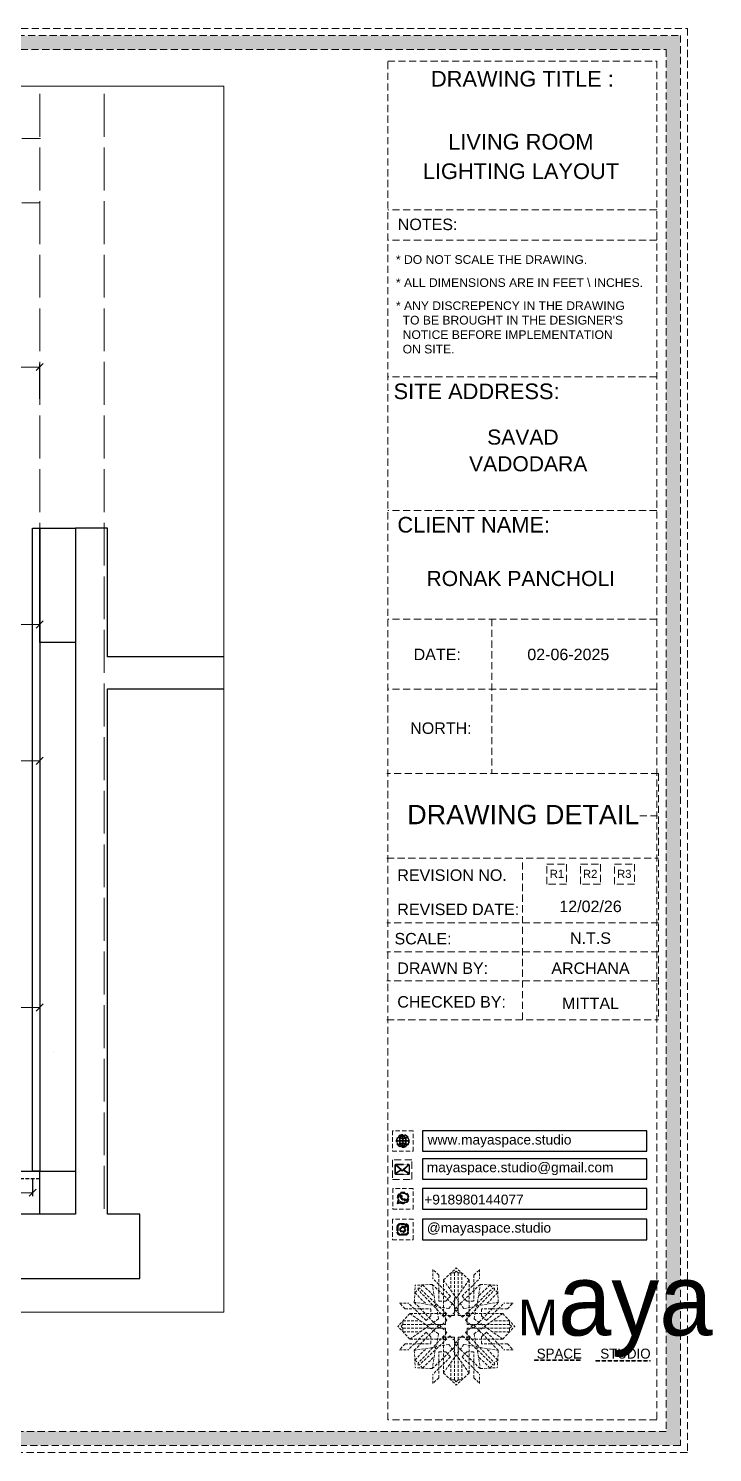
# Model space of a CAD drawing. Header units: millimetres. Extents: x 35877 to 3066687, y -650199 to -40525.
# Drawn here: x 148526.6 to 148622.4, y -179306.1 to -179106.9 of the extents above; entities that cross this region are included whole.
import ezdxf
from ezdxf.enums import TextEntityAlignment as Align

# ---------------------------------------------------------------- set-up
doc = ezdxf.new("R2010")
doc.units = ezdxf.units.MM
doc.header["$MEASUREMENT"] = 0
doc.header["$PDMODE"] = 35
for name, pattern in [('00 . GROUND FLOOR$0$DASHED', [0.75, 0.5, -0.25]), ('ACAD_ISO02W100', [15, 12, -3]), ('DASHEDX2', [1.5, 1, -0.5])]:
    doc.linetypes.add(name, pattern=pattern)
doc.layers.get('Defpoints').update_dxf_attribs({"color": 220})
for name, color, linetype, lineweight in [('dim05', 1, 'Continuous', 13), ('Dimension', 10, 'DASHEDX2', 20), ('FUR', 250, 'Continuous', 0), ('FURNITURE', 32, 'Continuous', 9), ('GDR_FLOATING COLUMN', 3, 'Continuous', 18), ('GROUND FLOOR', 7, 'Continuous', 9), ('GROUND FLOOR  ( PLINE )', 251, 'Continuous', 30), ('Labelling', 1, 'Continuous', 25), ('NAME PLATE', 7, 'Continuous', 25), ('wall', 7, 'Continuous', 30)]:
    doc.layers.add(name, color=color, linetype=linetype, lineweight=lineweight)
doc.styles.add('Arial', font='arial.ttf')
doc.styles.get("Standard").update_dxf_attribs({"font": 'arial.ttf', "height": 6})
doc.dimstyles.new('ISO-25', dxfattribs={"dimtxt": 2.5, "dimasz": 1, "dimexe": 0.5, "dimexo": 1, "dimtad": 0, "dimdec": 1, "dimlunit": 4, "dimtxsty": 'Standard', "dimblk": 'OBLIQUE', "dimcen": 2.5, "dimclrd": 1, "dimclre": 1, "dimclrt": 5, "dimadec": 0, "dimazin": 0, "dimtfac": 1, "dimtdec": 1, "dimtmove": 0, "dimatfit": 3, "dimfxl": 1, "dimlwd": -1, "dimarcsym": 0})

# ---------------------------------------------------------------- blocks, each defined once
blk = doc.blocks.new('FSFSF')
at = {"color": 42, "lineweight": 5, "true_color": 0xe0ac11}
for p, q in [((28600.03, 143.51), (28600.03, 140.16)), ((28602.15, 141.41), (28600.03, 143.51)), ((28602.15, 141.41), (28602.15, 131.95)), ((28603.86, 139.69), (28608.58, 144.08)), ((28607.9, 142.22), (28606.58, 142.22)), ((28606.58, 142.22), (28606.58, 135.84)), ((28607.9, 142.22), (28608.58, 142.85)), ((28607.9, 142.22), (28607.9, 126.58)), ((28613.31, 139.69), (28608.58, 144.08)), ((28609.27, 142.22), (28608.59, 142.85)), ((28609.27, 142.22), (28609.27, 126.58)), ((28609.27, 142.22), (28610.59, 142.22)), ((28610.59, 142.22), (28610.59, 135.84)), ((28615.02, 141.41), (28617.14, 143.51)), ((28615.02, 141.41), (28615.02, 131.95)), ((28617.14, 143.51), (28617.14, 140.16)), ((28593.19, 131.45), (28593.54, 137.71)), ((28593.39, 135), (28594.56, 136.12)), ((28599.8, 138.06), (28593.54, 137.71)), ((28595.12, 136.69), (28594.53, 136.69)), ((28594.56, 136.12), (28594.56, 136.71)), ((28605.17, 124.98), (28594.56, 136.12)), ((28596.24, 137.86), (28595.12, 136.69)), ((28606.27, 126.08), (28595.12, 136.69)), ((28596.24, 137.86), (28600.47, 133.65)), ((28601.03, 130), (28599.8, 138.06)), ((28599.8, 138.05), (28608.58, 129.56)), ((28606.47, 133.76), (28600.03, 140.16)), ((28603.86, 126.58), (28603.86, 139.69)), ((28603.86, 139.69), (28608.58, 133.02)), ((28613.31, 139.69), (28608.59, 133.02)), ((28617.37, 138.05), (28608.59, 129.56)), ((28610.7, 133.76), (28617.14, 140.16)), ((28610.9, 126.08), (28622.05, 136.69)), ((28612.02, 124.98), (28622.62, 136.12)), ((28613.31, 126.58), (28613.31, 139.69)), ((28616.14, 130), (28617.37, 138.06)), ((28620.93, 137.86), (28616.7, 133.65)), ((28617.37, 138.06), (28623.63, 137.71)), ((28620.93, 137.86), (28622.05, 136.69)), ((28622.05, 136.69), (28622.64, 136.69)), ((28622.62, 136.12), (28622.62, 136.71)), ((28623.8, 135), (28622.62, 136.12)), ((28624, 131.45), (28623.65, 137.71)), ((28587.73, 131.22), (28591.08, 131.22)), ((28589.84, 129.1), (28587.73, 131.22)), ((28597.49, 124.78), (28591.08, 131.22)), ((28593.19, 131.45), (28601.69, 122.67)), ((28601.25, 130.22), (28593.19, 131.45)), ((28593.39, 135), (28597.6, 130.78)), ((28604.75, 131.95), (28602.15, 131.95)), ((28606.47, 133.76), (28604.75, 131.95)), ((28605.86, 129.18), (28608.58, 133.02)), ((28611.31, 129.18), (28608.59, 133.02)), ((28610.7, 133.76), (28612.42, 131.95)), ((28612.42, 131.95), (28615.02, 131.95)), ((28623.99, 131.45), (28615.5, 122.67)), ((28615.94, 130.22), (28624, 131.45)), ((28623.8, 135), (28619.59, 130.78)), ((28619.7, 124.78), (28626.1, 131.22)), ((28629.45, 131.22), (28626.1, 131.22)), ((28627.34, 129.1), (28629.45, 131.22)), ((28591.56, 127.39), (28587.17, 122.66)), ((28589.84, 129.1), (28599.29, 129.1)), ((28604.66, 127.39), (28591.56, 127.39)), ((28591.56, 127.39), (28598.23, 122.67)), ((28597.49, 124.78), (28599.29, 126.5)), ((28602.07, 125.39), (28598.23, 122.67)), ((28599.29, 126.5), (28599.29, 129.1)), ((28605.86, 129.18), (28601.03, 130)), ((28602.07, 125.39), (28601.25, 130.22)), ((28603.68, 126.54), (28603.68, 127.39)), ((28604.66, 126.54), (28603.68, 126.54)), ((28604.71, 127.57), (28603.86, 127.57)), ((28607.9, 126.58), (28603.86, 126.58)), ((28604.66, 123.35), (28604.66, 127.39)), ((28604.7, 126.58), (28604.71, 127.57)), ((28606.27, 126.08), (28608.58, 128.27)), ((28607.9, 128.92), (28608.58, 129.56)), ((28607.9, 128.92), (28608.58, 128.27)), ((28609.27, 128.92), (28608.59, 129.56)), ((28609.27, 128.92), (28608.59, 128.27)), ((28610.9, 126.08), (28608.59, 128.27)), ((28609.27, 126.58), (28613.31, 126.58)), ((28611.31, 129.18), (28616.14, 130)), ((28612.46, 126.58), (28612.46, 127.57)), ((28612.46, 127.57), (28613.31, 127.57)), ((28612.52, 123.35), (28612.52, 127.39)), ((28612.52, 127.39), (28625.63, 127.39)), ((28612.52, 126.54), (28613.51, 126.54)), ((28613.51, 126.54), (28613.51, 127.39)), ((28615.12, 125.39), (28615.94, 130.22)), ((28615.12, 125.39), (28618.96, 122.67)), ((28627.34, 129.1), (28617.89, 129.1)), ((28617.89, 126.5), (28617.89, 129.1)), ((28619.7, 124.78), (28617.89, 126.5)), ((28625.63, 127.39), (28618.96, 122.67)), ((28625.63, 127.39), (28630.02, 122.66)), ((28591.56, 117.94), (28587.17, 122.66)), ((28589.03, 123.35), (28588.4, 122.67)), ((28589.03, 121.98), (28588.4, 122.65)), ((28589.03, 123.35), (28589.03, 124.67)), ((28589.03, 124.67), (28595.4, 124.67)), ((28589.03, 123.35), (28604.66, 123.35)), ((28589.03, 121.98), (28604.66, 121.98)), ((28589.03, 121.98), (28589.03, 120.66)), ((28589.03, 120.66), (28595.4, 120.66)), ((28597.49, 120.54), (28591.08, 114.11)), ((28591.56, 117.94), (28598.23, 122.65)), ((28593.19, 113.88), (28601.69, 122.65)), ((28605.17, 120.35), (28594.56, 109.2)), ((28597.49, 120.54), (28599.29, 118.83)), ((28602.07, 119.94), (28598.23, 122.65)), ((28602.33, 123.35), (28601.69, 122.67)), ((28602.33, 121.98), (28601.69, 122.65)), ((28602.33, 123.35), (28602.97, 122.67)), ((28602.33, 121.98), (28602.97, 122.65)), ((28605.17, 124.98), (28602.97, 122.67)), ((28605.17, 120.35), (28602.97, 122.65)), ((28604.66, 121.98), (28604.66, 117.94)), ((28612.02, 124.98), (28614.21, 122.67)), ((28612.02, 120.35), (28614.21, 122.65)), ((28612.02, 120.35), (28622.62, 109.2)), ((28628.16, 123.35), (28612.52, 123.35)), ((28612.52, 121.98), (28612.52, 117.94)), ((28628.16, 121.98), (28612.52, 121.98)), ((28614.85, 123.35), (28614.21, 122.67)), ((28614.85, 121.98), (28614.21, 122.65)), ((28614.85, 123.35), (28615.5, 122.67)), ((28614.85, 121.98), (28615.5, 122.65)), ((28615.12, 119.94), (28618.96, 122.65)), ((28623.99, 113.88), (28615.5, 122.65)), ((28619.7, 120.54), (28617.89, 118.83)), ((28625.63, 117.94), (28618.96, 122.65)), ((28619.7, 120.54), (28626.1, 114.11)), ((28628.16, 124.67), (28621.78, 124.67)), ((28628.16, 120.66), (28621.78, 120.66)), ((28625.63, 117.94), (28630.02, 122.66)), ((28628.16, 123.35), (28628.16, 124.67)), ((28628.16, 123.35), (28628.78, 122.67)), ((28628.16, 121.98), (28628.78, 122.65)), ((28628.16, 121.98), (28628.16, 120.66)), ((28589.84, 116.23), (28587.73, 114.11)), ((28589.84, 116.23), (28599.29, 116.23)), ((28604.66, 117.94), (28591.56, 117.94)), ((28601.25, 115.1), (28593.19, 113.87)), ((28606.27, 119.15), (28595.12, 108.54)), ((28599.29, 118.83), (28599.29, 116.23)), ((28599.8, 107.17), (28608.58, 115.67)), ((28601.03, 115.23), (28599.8, 107.17)), ((28605.86, 116.05), (28601.03, 115.23)), ((28602.07, 119.94), (28601.25, 115.1)), ((28604.66, 118.78), (28603.68, 118.78)), ((28603.68, 118.78), (28603.68, 117.94)), ((28607.9, 118.65), (28603.86, 118.65)), ((28603.86, 118.65), (28603.86, 105.54)), ((28604.71, 117.66), (28603.86, 117.66)), ((28604.7, 118.65), (28604.71, 117.66)), ((28605.86, 116.05), (28608.58, 112.21)), ((28606.27, 119.15), (28608.58, 116.96)), ((28607.9, 103.01), (28607.9, 118.65)), ((28607.9, 116.31), (28608.58, 116.96)), ((28607.9, 116.31), (28608.58, 115.67)), ((28610.9, 119.15), (28608.59, 116.96)), ((28609.27, 116.31), (28608.59, 116.96)), ((28609.27, 116.31), (28608.59, 115.67)), ((28611.31, 116.05), (28608.59, 112.21)), ((28617.37, 107.17), (28608.59, 115.67)), ((28609.27, 118.65), (28613.31, 118.65)), ((28609.27, 103.01), (28609.27, 118.65)), ((28610.9, 119.15), (28622.05, 108.54)), ((28611.31, 116.05), (28616.14, 115.23)), ((28612.46, 118.65), (28612.46, 117.66)), ((28612.46, 117.66), (28613.31, 117.66)), ((28612.52, 118.78), (28613.51, 118.78)), ((28612.52, 117.94), (28625.63, 117.94)), ((28613.31, 118.65), (28613.31, 105.54)), ((28613.51, 118.78), (28613.51, 117.94)), ((28615.12, 119.94), (28615.94, 115.1)), ((28615.94, 115.1), (28624, 113.87)), ((28616.14, 115.23), (28617.37, 107.17)), ((28617.89, 118.83), (28617.89, 116.23)), ((28627.34, 116.23), (28617.89, 116.23)), ((28627.34, 116.23), (28629.45, 114.11)), ((28587.73, 114.11), (28591.08, 114.11)), ((28593.19, 113.87), (28593.54, 107.62)), ((28593.39, 110.32), (28597.6, 114.55)), ((28593.39, 110.32), (28594.56, 109.2)), ((28596.24, 107.37), (28600.47, 111.58)), ((28606.47, 111.47), (28600.03, 105.07)), ((28602.15, 103.82), (28602.15, 113.27)), ((28604.75, 113.27), (28602.15, 113.27)), ((28603.86, 105.54), (28608.58, 112.21)), ((28606.47, 111.47), (28604.75, 113.27)), ((28613.31, 105.54), (28608.59, 112.21)), ((28610.7, 111.47), (28612.42, 113.27)), ((28610.7, 111.47), (28617.14, 105.07)), ((28612.42, 113.27), (28615.02, 113.27)), ((28615.02, 103.82), (28615.02, 113.27)), ((28620.93, 107.37), (28616.7, 111.58)), ((28623.8, 110.32), (28619.59, 114.55)), ((28623.8, 110.32), (28622.62, 109.2)), ((28624, 113.87), (28623.65, 107.62)), ((28629.45, 114.11), (28626.1, 114.11)), ((28599.8, 107.17), (28593.54, 107.52)), ((28595.12, 108.54), (28594.53, 108.54)), ((28594.56, 109.2), (28594.56, 108.61)), ((28596.24, 107.37), (28595.12, 108.54)), ((28600.03, 101.71), (28600.03, 105.07)), ((28603.86, 105.54), (28608.58, 101.15)), ((28606.58, 103.01), (28606.58, 109.38)), ((28613.31, 105.54), (28608.58, 101.15)), ((28610.59, 103.01), (28610.59, 109.38)), ((28617.14, 101.71), (28617.14, 105.07)), ((28617.37, 107.17), (28623.63, 107.52)), ((28620.93, 107.37), (28622.05, 108.54)), ((28622.05, 108.54), (28622.64, 108.54)), ((28622.62, 109.2), (28622.62, 108.61)), ((28602.15, 103.82), (28600.03, 101.71)), ((28607.9, 103.01), (28606.58, 103.01)), ((28607.9, 103.01), (28608.58, 102.38)), ((28609.27, 103.01), (28608.59, 102.38)), ((28609.27, 103.01), (28610.59, 103.01)), ((28615.02, 103.82), (28617.14, 101.71))]:
    blk.add_line(p, q, dxfattribs=at)
blk = doc.blocks.new('hgwg')
at = {"layer": 'Dimension', "true_color": 0xd39e00}
h = blk.add_hatch(color=42, dxfattribs=at)
h.dxf.hatch_style = 1
h.paths.add_polyline_path([(27505.71, 45.05), (27494.27, 45.05), (27494.27, 44.9), (27505.71, 44.9)])
h = blk.add_hatch(color=42, dxfattribs=at)
h.dxf.hatch_style = 1
h.paths.add_polyline_path([(27523.3, 44.9), (27509.68, 44.9), (27509.68, 44.75), (27523.3, 44.75)])
at = {"layer": 'Dimension', "color": 42, "true_color": 0xd39e00}
for p, q in [((27494.27, 45.05), (27505.71, 45.05)), ((27494.27, 44.9), (27494.27, 45.05)), ((27494.27, 44.9), (27505.71, 44.9)), ((27505.71, 45.05), (27505.71, 44.9)), ((27509.68, 44.9), (27523.3, 44.9)), ((27509.68, 44.9), (27509.68, 44.75)), ((27509.68, 44.75), (27523.3, 44.75)), ((27523.3, 44.75), (27523.3, 44.9))]:
    blk.add_line(p, q, dxfattribs=at)
at = {"layer": 'Dimension', "color": 42, "true_color": 0xd39e00, "attachment_point": 1}
for s, width, insert, char_height in [('{\\fCinzel|b0|i0|c0|p2;\\H1.5x;M\\fAmsterdam One|b0|i0|c0|p2;\\H2x;aya}', 85.3277, (27490.17, 69.17), 6), ('{\\fCinzel|b0|i0|c0|p0;SPACE     STUDIO}', 66.129, (27494.83, 47.86), 2.5)]:
    blk.add_mtext_dynamic_manual_height_columns(s, width=width, gutter_width=30, heights=[0], dxfattribs=dict(at, insert=insert, char_height=char_height))
blk = doc.blocks.new('aggerg')
at = {"layer": 'Dimension', "color": 42, "true_color": 0xd39e00}
blk.add_lwpolyline([(-1.41, 1.41), (1.41, 1.41), (1.41, -1.41), (-1.41, -1.41)], close=True, dxfattribs=at)
at = {"layer": 'NAME PLATE', "lineweight": 0, "insert": (-0.03, 0.62), "char_height": 1.151, "width": 2.2458, "attachment_point": 2, "style": 'Arial'}
blk.add_mtext('R3', dxfattribs=at)
blk = doc.blocks.new('QEGW4TG')
at = {"layer": 'Dimension', "true_color": 0x000000}
h = blk.add_hatch(color=18, dxfattribs=at)
h.dxf.hatch_style = 1
h.paths.add_polyline_path([(2.69, 1.93, 0.170513), (2.95, 1.97, 0.190337), (3.11, 2.18, 0.316231), (3.07, 2.28), (2.79, 2.37, 0.273721), (2.69, 2.34, 0.040749), (2.63, 2.27, -0.441282), (2.53, 2.25, -0.11828), (2.06, 2.64, -0.441282), (2.07, 2.74, 0.040749), (2.13, 2.81, 0.290083), (2.14, 2.92), (2.01, 3.18, 0.316231), (1.91, 3.2, 0.190337), (1.73, 3, 0.170513), (1.72, 2.74, 0.252784)], flags=0)
h.paths.add_polyline_path([(1.19, 1.98), (1.03, 1.3, 0.550912), (1.11, 1.23), (1.75, 1.39, 6.344125)])
h.paths.add_polyline_path([(1.81, 1.7), (1.4, 1.6), (1.5, 2.03, -9.071339)], flags=16)
h.paths.add_polyline_path([(3.11, 2.16, -0.17811), (2.95, 1.97, -0.170513), (2.69, 1.93, -0.252784), (1.72, 2.74, -0.170513), (1.73, 3, -0.17811), (1.89, 3.19, -0.370089), (2.01, 3.18), (2.14, 2.92, -0.307185), (2.13, 2.8, -0.041087), (2.06, 2.73, 0.321676), (2.05, 2.65, 0.126524), (2.55, 2.24, 0.312216), (2.62, 2.26, -0.041087), (2.68, 2.34, -0.290673), (2.79, 2.37), (3.07, 2.28, -0.370089)], flags=0)
h = blk.add_hatch(color=18, dxfattribs=at)
h.dxf.hatch_style = 1
h.paths.add_polyline_path([(2.79, 2.37, 0.273721), (2.69, 2.34, 0.040749), (2.63, 2.27, -0.441282), (2.53, 2.25, -0.11828), (2.06, 2.64, -0.441282), (2.07, 2.74, 0.040749), (2.13, 2.81, 0.290083), (2.14, 2.92), (2.01, 3.18, 0.316231), (1.91, 3.2, 0.190337), (1.73, 3, 0.170513), (1.72, 2.74, 0.252784), (2.69, 1.93, 0.170513), (2.95, 1.97, 0.190337), (3.11, 2.18, 0.316231), (3.07, 2.28)])
for p, q in [((1.19, 1.98), (1.03, 1.3)), ((1.1, 1.23), (1.75, 1.39)), ((1.5, 2.03), (1.4, 1.6)), ((1.4, 1.6), (1.81, 1.7)), ((2.01, 3.18), (2.14, 2.92)), ((3.07, 2.28), (2.8, 2.36))]:
    blk.add_line(p, q)
blk.add_lwpolyline([(0, 0), (4.68, 0), (4.68, 4.68), (0, 4.68)], close=True)
for centre, radius, start, end in [((2.39, 2.56), 1.34, 241.4727, 205.6422), ((2.39, 2.56), 1.04, 235.9962, 210.8333), ((1.09, 1.29), 0.0598, 164.8483, 282.1458), ((2.09, 2.87), 0.39, 159.7007, 198.4072), ((2.96, 3.23), 1.33, 201.4218, 258.1669), ((2.07, 2.87), 0.364, 118.9685, 159.3648), ((1.94, 3.12), 0.0896, 41.8985, 123.1344), ((2.11, 2.68), 0.066, 135.9932, 224.8892), ((1.67, 3.16), 0.586, 312.4617, 321.8728), ((3.12, 3.42), 1.31, 216.5455, 243.5279), ((2.05, 2.87), 0.104, 320.3924, 28.6971), ((2.57, 2.3), 0.066, 234.2482, 323.1441), ((3.11, 1.94), 0.586, 137.2645, 146.6756), ((2.76, 2.27), 0.104, 70.4402, 138.745), ((2.75, 2.31), 0.39, 260.7301, 299.4366), ((2.76, 2.29), 0.364, 299.7725, 340.1688), ((3.03, 2.2), 0.0896, 336.0029, 57.2388)]:
    blk.add_arc(centre, radius, start, end)
blk = doc.blocks.new('ASGERG')
at = {"layer": 'Dimension', "true_color": 0x000000}
h = blk.add_hatch(color=18, dxfattribs=at)
h.dxf.hatch_style = 1
h.paths.add_polyline_path([(0.99, 1.7, 0.353872), (1.69, 1.03), (2.96, 1.03, 0.353872), (3.66, 1.7), (3.66, 2.99, 0.353872), (2.96, 3.67), (1.69, 3.67, 0.353872), (0.99, 2.99)])
h.paths.add_polyline_path([(1.27, 2.97, -0.353872), (1.72, 3.4), (2.94, 3.4, -0.353872), (3.38, 2.97), (3.38, 1.72, -0.353872), (2.94, 1.3), (1.72, 1.3, -0.353872), (1.27, 1.72)], flags=16)
h.paths.add_polyline_path([(3.02, 2.35, -1), (1.64, 2.35, -1)], flags=0)
h.paths.add_polyline_path([(2.74, 2.35, -1), (1.92, 2.35, -1)], flags=0)
h.paths.add_polyline_path([(2.86, 3.02, -1), (3.19, 3.02, -1)], flags=0)
h.paths.add_polyline_path([(1.64, 2.35, 1), (3.02, 2.35, 1)], flags=0)
h = blk.add_hatch(color=18, dxfattribs=at)
h.dxf.hatch_style = 1
h.paths.add_polyline_path([(1.64, 2.35, 1), (3.02, 2.35, 1)])
h.paths.add_polyline_path([(2.74, 2.35, -1), (1.92, 2.35, -1)], flags=16)
h = blk.add_hatch(color=18, dxfattribs=at)
h.dxf.hatch_style = 1
h.paths.add_polyline_path([(3.19, 3.02, 1), (2.86, 3.02, 1)])
for p, q in [((1.69, 3.67), (2.96, 3.67)), ((2.94, 3.4), (1.72, 3.4)), ((0.99, 2.99), (0.99, 1.7)), ((1.27, 2.97), (1.27, 1.72)), ((1.69, 1.03), (2.96, 1.03)), ((2.94, 1.3), (1.72, 1.3)), ((3.38, 2.97), (3.38, 1.72)), ((3.66, 2.99), (3.66, 1.7))]:
    blk.add_line(p, q)
blk.add_lwpolyline([(0, 0), (4.68, 0), (4.68, 4.68), (0, 4.68)], close=True)
for centre, radius in [((2.33, 2.35), 0.694), ((2.33, 2.35), 0.414), ((3.02, 3.02), 0.168)]:
    blk.add_circle(centre, radius)
for centre, radius, start, end in [((1.76, 2.89), 0.778, 94.8631, 172.8127), ((1.76, 2.91), 0.491, 94.8631, 172.8127), ((2.9, 2.91), 0.491, 7.1873, 85.1369), ((2.89, 2.89), 0.778, 7.1873, 85.1369), ((1.76, 1.8), 0.778, 187.1873, 265.1369), ((1.76, 1.78), 0.491, 187.1873, 265.1369), ((2.9, 1.78), 0.491, 274.8631, 352.8127), ((2.89, 1.8), 0.778, 274.8631, 352.8127)]:
    blk.add_arc(centre, radius, start, end)
blk = doc.blocks.new('DTGWEGEARG')
at = {"layer": 'Dimension', "true_color": 0x000000}
h = blk.add_hatch(color=18, dxfattribs=at)
h.dxf.hatch_style = 1
h.paths.add_polyline_path([(3.83, 2.34, 1), (0.85, 2.34, 1)])
h.paths.add_polyline_path([(2.51, 1.01, 0.105795), (2.96, 1.58, -0.055205), (3.3, 1.41, -0.169822)], flags=16)
h.paths.add_polyline_path([(2.41, 1.12), (2.41, 1.69, -0.058279), (2.81, 1.63, -0.103353)], flags=16)
h.paths.add_polyline_path([(2.26, 1.13, -0.101741), (1.87, 1.63, -0.057171), (2.26, 1.69)], flags=16)
h.paths.add_polyline_path([(2.17, 1.01, -0.169822), (1.38, 1.41, -0.055205), (1.72, 1.58, 0.105795)], flags=16)
h.paths.add_polyline_path([(3.02, 1.72, 0.081336), (3.13, 2.27), (3.68, 2.27, -0.152069), (3.4, 1.52, 0.05687)], flags=16)
h.paths.add_polyline_path([(2.87, 1.77, 0.061945), (2.41, 1.84), (2.41, 2.27), (2.98, 2.27, -0.081344)], flags=16)
h.paths.add_polyline_path([(2.26, 1.84, 0.060923), (1.8, 1.77, -0.081344), (1.7, 2.27), (2.26, 2.27)], flags=16)
h.paths.add_polyline_path([(1.66, 1.72, 0.05687), (1.28, 1.52, -0.152069), (1, 2.27), (1.55, 2.27, 0.081336)], flags=16)
h.paths.add_polyline_path([(2.41, 2.42), (2.41, 2.83, 0.061945), (2.87, 2.91, -0.080009), (2.98, 2.42)], flags=16)
h.paths.add_polyline_path([(3.13, 2.42, 0.080116), (3.02, 2.96, 0.05687), (3.4, 3.16, 0.028258), (3.3, 3.27, -0.055205), (2.96, 3.1, 0.105795), (2.51, 3.67, -0.36029), (3.68, 2.42)], flags=16)
h.paths.add_polyline_path([(2.26, 2.42), (1.7, 2.42, -0.080009), (1.8, 2.91, 0.060923), (2.26, 2.84)], flags=16)
h.paths.add_polyline_path([(1.55, 2.42), (1, 2.42, -0.150466), (1.28, 3.16, 0.05687), (1.66, 2.96, 0.080116)], flags=16)
h.paths.add_polyline_path([(2.41, 2.98), (2.41, 3.56, -0.103353), (2.81, 3.05, -0.058279)], flags=16)
h.paths.add_polyline_path([(2.26, 2.99, -0.057171), (1.87, 3.05, -0.101741), (2.26, 3.55)], flags=16)
h.paths.add_polyline_path([(1.72, 3.1, -0.055205), (1.38, 3.27, -0.169822), (2.17, 3.67, 0.105795)], flags=16)
blk.add_lwpolyline([(0, 0), (4.68, 0), (4.68, 4.68), (0, 4.68)], close=True)
at = {"layer": 'Dimension', "color": 18, "true_color": 0x000000}
for p, q in [((2.26, 3.55), (2.26, 2.99)), ((2.41, 3.56), (2.41, 2.98)), ((1, 2.42), (1.55, 2.42)), ((1, 2.27), (1.55, 2.27)), ((1.7, 2.42), (2.26, 2.42)), ((1.7, 2.27), (2.26, 2.27)), ((2.26, 2.84), (2.26, 2.42)), ((2.26, 2.27), (2.26, 1.84)), ((2.26, 1.69), (2.26, 1.13)), ((2.41, 2.83), (2.41, 2.42)), ((2.41, 2.42), (2.98, 2.42)), ((2.41, 2.27), (2.98, 2.27)), ((2.41, 2.27), (2.41, 1.84)), ((2.41, 1.69), (2.41, 1.12)), ((3.13, 2.42), (3.68, 2.42)), ((3.13, 2.27), (3.68, 2.27))]:
    blk.add_line(p, q, dxfattribs=at)
blk.add_circle((2.34, 2.34), 1.49, dxfattribs=at)
for centre, radius, start, end in [((2.34, 2.34), 1.34, 97.3549, 135.9073), ((2.34, 4.74), 1.75, 236.7417, 249.3811), ((3.28, 2.34), 1.73, 129.9301, 154.0867), ((3.28, 2.34), 1.58, 130.1073, 153.3446), ((1.4, 2.34), 1.58, 26.6554, 50.2584), ((2.34, 2.34), 1.34, 3.3907, 82.6451), ((1.4, 2.34), 1.73, 25.9133, 50.0699), ((2.34, 4.74), 1.75, 290.6189, 303.2583), ((2.34, 2.34), 1.34, 142.3819, 176.6093), ((2.34, 2.34), 1.34, 183.0315, 217.6181), ((2.34, 4.74), 1.9, 236.1399, 249.1595), ((2.34, -0.06), 1.9, 110.8405, 123.8601), ((2.34, -0.06), 1.75, 110.6189, 123.2583), ((2.34, 2.34), 1.34, 224.0927, 262.6451), ((3.28, 2.34), 1.73, 159.0567, 177.3789), ((3.28, 2.34), 1.73, 182.3435, 200.9433), ((3.28, 2.34), 1.58, 158.8325, 177.1302), ((3.28, 2.34), 1.58, 182.5658, 201.1675), ((3.28, 2.34), 1.73, 205.9133, 230.0699), ((2.34, 4.74), 1.9, 253.6799, 267.6253), ((2.34, -0.06), 1.9, 92.3747, 106.3201), ((2.34, 4.74), 1.75, 254.3336, 267.422), ((2.34, -0.06), 1.75, 92.578, 105.6664), ((3.28, 2.34), 1.58, 206.6554, 229.8927), ((2.34, 4.74), 1.75, 272.3248, 285.6664), ((2.34, 4.74), 1.9, 272.1415, 286.3201), ((2.34, -0.06), 1.9, 73.6799, 87.8585), ((2.34, -0.06), 1.75, 74.3336, 87.6752), ((1.4, 2.34), 1.58, 309.7416, 333.3446), ((1.4, 2.34), 1.73, 309.9301, 334.0867), ((2.34, 2.34), 1.34, 277.3549, 315.9073), ((1.4, 2.34), 1.58, 2.8698, 21.1675), ((1.4, 2.34), 1.58, 338.8325, 357.4342), ((2.34, -0.06), 1.75, 56.7417, 69.3811), ((2.34, 4.74), 1.9, 290.8405, 303.8601), ((1.4, 2.34), 1.73, 2.6211, 20.9433), ((1.4, 2.34), 1.73, 339.0567, 357.6565), ((2.34, -0.06), 1.9, 56.1399, 69.1595), ((2.34, 2.34), 1.34, 322.3819, 356.9685)]:
    blk.add_arc(centre, radius, start, end, dxfattribs=at)
blk = doc.blocks.new('_Oblique')
at = {"layer": 'wall', "color": 0, "lineweight": -2}
blk.add_line((-0.5, -0.5), (0.5, 0.5), dxfattribs=at)
blk = doc.blocks.new('*D390')
at = {"layer": 'Defpoints', "color": 0, "lineweight": 0, "transparency": 16777216}
for p in [(148528.2, -179154.25), (148455.75, -179159.68, 0.05), (148528.2, -179159.68, 0.05)]:
    blk.add_point(p, dxfattribs=at)
at = {"layer": 'dim05', "color": 1, "linetype": 'Continuous', "lineweight": -2, "transparency": 16777216}
for p, q in [((148455.75, -179158.68), (148455.75, -179153.75)), ((148528.2, -179158.68), (148528.2, -179153.75))]:
    blk.add_line(p, q, dxfattribs=at)
at = {"layer": 'dim05', "color": 1, "linetype": 'Continuous', "transparency": 16777216}
for p, q in [((148455.75, -179154.25), (148483.99, -179154.25)), ((148528.2, -179154.25), (148499.97, -179154.25))]:
    blk.add_line(p, q, dxfattribs=at)
at = {"layer": 'dim05', "color": 1, "transparency": 16777216, "rotation": 180}
blk.add_blockref('_Oblique', (148455.75, -179154.25), dxfattribs=at)
at = {"layer": 'dim05', "color": 1, "transparency": 16777216}
blk.add_blockref('_Oblique', (148528.2, -179154.25), dxfattribs=at)
at = {"layer": 'dim05', "color": 5, "lineweight": 25, "transparency": 16777216, "insert": (148491.98, -179154.25), "char_height": 2.5, "attachment_point": 5, "style": 'Arial'}
blk.add_mtext('eq(6\'-0{\\H1x;\\S1/2;}")', dxfattribs=at)
blk = doc.blocks.new('*D393')
at = {"layer": 'Defpoints', "color": 0, "lineweight": 0, "transparency": 16777216}
for p in [(148455.75, -179238.42, 0.05), (148528.2, -179238.42, 0.05), (148528.2, -179243.85)]:
    blk.add_point(p, dxfattribs=at)
at = {"layer": 'dim05', "color": 1, "linetype": 'Continuous', "lineweight": -2, "transparency": 16777216}
for p, q in [((148455.75, -179239.42), (148455.75, -179244.35)), ((148528.2, -179239.42), (148528.2, -179244.35))]:
    blk.add_line(p, q, dxfattribs=at)
at = {"layer": 'dim05', "color": 1, "linetype": 'Continuous', "transparency": 16777216}
for p, q in [((148455.75, -179243.85), (148483.99, -179243.85)), ((148528.2, -179243.85), (148499.97, -179243.85))]:
    blk.add_line(p, q, dxfattribs=at)
at = {"layer": 'dim05', "color": 1, "transparency": 16777216, "rotation": 180}
blk.add_blockref('_Oblique', (148455.75, -179243.85), dxfattribs=at)
at = {"layer": 'dim05', "color": 1, "transparency": 16777216}
blk.add_blockref('_Oblique', (148528.2, -179243.85), dxfattribs=at)
at = {"layer": 'dim05', "color": 5, "lineweight": 25, "transparency": 16777216, "insert": (148491.98, -179243.85), "char_height": 2.5, "attachment_point": 5, "style": 'Arial'}
blk.add_mtext('eq(6\'-0{\\H1x;\\S1/2;}")', dxfattribs=at)
blk = doc.blocks.new('*D403')
at = {"layer": 'Defpoints', "color": 0, "lineweight": 0, "transparency": 16777216}
for p in [(148504.88, -179185.28, 0.05), (148528.2, -179185.28, 0.05), (148528.2, -179190.27)]:
    blk.add_point(p, dxfattribs=at)
at = {"layer": 'dim05', "color": 1, "linetype": 'Continuous', "lineweight": -2, "transparency": 16777216}
for p, q in [((148504.88, -179186.28), (148504.88, -179190.77)), ((148528.2, -179186.28), (148528.2, -179190.77))]:
    blk.add_line(p, q, dxfattribs=at)
at = {"layer": 'dim05', "color": 1, "linetype": 'Continuous', "transparency": 16777216}
for p, q in [((148504.88, -179190.27), (148507.58, -179190.27)), ((148528.2, -179190.27), (148525.5, -179190.27))]:
    blk.add_line(p, q, dxfattribs=at)
at = {"layer": 'dim05', "color": 1, "transparency": 16777216, "rotation": 180}
blk.add_blockref('_Oblique', (148504.88, -179190.27), dxfattribs=at)
at = {"layer": 'dim05', "color": 1, "transparency": 16777216}
blk.add_blockref('_Oblique', (148528.2, -179190.27), dxfattribs=at)
at = {"layer": 'dim05', "color": 5, "lineweight": 25, "transparency": 16777216, "insert": (148516.54, -179190.27), "char_height": 2.5, "attachment_point": 5, "style": 'Arial'}
blk.add_mtext('eq(1\'-11{\\H1x;\\S1/2;}")', dxfattribs=at)
blk = doc.blocks.new('*D404')
at = {"layer": 'Defpoints', "color": 0, "lineweight": 0, "transparency": 16777216}
for p in [(148455.7, -179199.05, 0.05), (148528.2, -179199.05, 0.05), (148528.2, -179209.34)]:
    blk.add_point(p, dxfattribs=at)
at = {"layer": 'dim05', "color": 1, "linetype": 'Continuous', "lineweight": -2, "transparency": 16777216}
for p, q in [((148455.7, -179200.05), (148455.7, -179209.84)), ((148528.2, -179200.05), (148528.2, -179209.84))]:
    blk.add_line(p, q, dxfattribs=at)
at = {"layer": 'dim05', "color": 1, "linetype": 'Continuous', "transparency": 16777216}
for p, q in [((148455.7, -179209.34), (148487.09, -179209.34)), ((148528.2, -179209.34), (148496.82, -179209.34))]:
    blk.add_line(p, q, dxfattribs=at)
at = {"layer": 'dim05', "color": 1, "transparency": 16777216, "rotation": 180}
blk.add_blockref('_Oblique', (148455.7, -179209.34), dxfattribs=at)
at = {"layer": 'dim05', "color": 1, "transparency": 16777216}
blk.add_blockref('_Oblique', (148528.2, -179209.34), dxfattribs=at)
at = {"layer": 'dim05', "color": 5, "lineweight": 25, "transparency": 16777216, "insert": (148491.95, -179209.34), "char_height": 2.5, "attachment_point": 5, "style": 'Arial'}
blk.add_mtext('6\'-0{\\H1x;\\S1/2;}"', dxfattribs=at)
blk = doc.blocks.new('*D406')
at = {"layer": 'Defpoints', "color": 0, "lineweight": 0, "transparency": 16777216}
for p in [(148455.7, -179266.82, 0.05), (148527.2, -179266.82, 0.05), (148527.2, -179269.78)]:
    blk.add_point(p, dxfattribs=at)
at = {"layer": 'dim05', "color": 1, "linetype": 'Continuous', "lineweight": -2, "transparency": 16777216}
for p, q in [((148455.7, -179267.82), (148455.7, -179270.28)), ((148527.2, -179267.82), (148527.2, -179270.28))]:
    blk.add_line(p, q, dxfattribs=at)
at = {"layer": 'dim05', "color": 1, "linetype": 'Continuous', "transparency": 16777216}
for p, q in [((148455.7, -179269.78), (148486.54, -179269.78)), ((148527.2, -179269.78), (148496.36, -179269.78))]:
    blk.add_line(p, q, dxfattribs=at)
at = {"layer": 'dim05', "color": 1, "transparency": 16777216, "rotation": 180}
blk.add_blockref('_Oblique', (148455.7, -179269.78), dxfattribs=at)
at = {"layer": 'dim05', "color": 1, "transparency": 16777216}
blk.add_blockref('_Oblique', (148527.2, -179269.78), dxfattribs=at)
at = {"layer": 'dim05', "color": 5, "lineweight": 25, "transparency": 16777216, "insert": (148491.45, -179269.78), "char_height": 2.5, "attachment_point": 5, "style": 'Arial'}
blk.add_mtext("eq(6')", dxfattribs=at)

msp = doc.modelspace()

# ---------------------------------------------------------------- hatches: boundary and pattern name
at = {"layer": 'Dimension', "true_color": 0xd39e00, "transparency": 33554687}
h = msp.add_hatch(color=42, dxfattribs=at)
h.paths.add_polyline_path([(148337.579, -179107.854), (148337.579, -179305.145), (148617.872, -179305.145), (148617.872, -179107.854)])
h.paths.add_polyline_path([(148339.546, -179109.821), (148615.905, -179109.821), (148615.905, -179303.178), (148339.546, -179303.178)], flags=16)
at = {"layer": 'Dimension', "true_color": 0x000000, "transparency": 33554687}
h = msp.add_hatch(color=18, dxfattribs=at)
h.dxf.hatch_style = 1
h.paths.add_polyline_path([(148579.77, -179267.244, 0.4142136), (148579.979, -179267.035), (148579.979, -179265.991, 0.4142136), (148579.77, -179265.782), (148578.111, -179265.782, 0.4142136), (148577.902, -179265.991), (148577.902, -179267.035, 0.4142136), (148578.111, -179267.244)])
h.paths.add_polyline_path([(148579.095, -179266.614), (148579.863, -179267.127, -0.1989124), (148579.77, -179267.165), (148578.111, -179267.165, -0.1989124), (148578.019, -179267.127), (148578.787, -179266.614), (148578.941, -179266.759)], flags=16)
h.paths.add_polyline_path([(148578.941, -179266.651), (148578.096, -179265.861, -0.0287833), (148578.111, -179265.86), (148579.77, -179265.86, -0.0287833), (148579.785, -179265.861)], flags=16)
h.paths.add_polyline_path([(148579.153, -179266.56), (148579.861, -179265.897, -0.2024819), (148579.901, -179265.991), (148579.901, -179267.035, -0.043076), (148579.899, -179267.057)], flags=16)
h.paths.add_polyline_path([(148578.728, -179266.56), (148577.982, -179267.057, -0.043076), (148577.98, -179267.035), (148577.98, -179265.991, -0.2024819), (148578.02, -179265.897)], flags=16)

# ---------------------------------------------------------------- linework, layer by layer
at = {"color": 18, "true_color": 0x000000, "transparency": 33554687, "elevation": 0.292}
for points in [[(148581.786, -179263.972), (148613.193, -179263.972), (148613.193, -179261.102), (148581.786, -179261.102)], [(148581.786, -179267.89), (148613.193, -179267.89), (148613.193, -179265.02), (148581.786, -179265.02)], [(148581.801, -179272.069), (148613.193, -179272.069), (148613.193, -179269.199), (148581.801, -179269.199)], [(148581.786, -179276.348), (148613.193, -179276.348), (148613.193, -179273.478), (148581.786, -179273.478)]]:
    msp.add_lwpolyline(points, close=True, dxfattribs=at)
at = {"layer": 'Dimension', "color": 42, "true_color": 0xd39e00, "transparency": 33554687}
for p, q in [((148614.573, -179132.251, 0.292), (148576.91, -179132.251, 0.292)), ((148614.573, -179136.494, 0.292), (148576.91, -179136.494, 0.292)), ((148614.573, -179155.636, 0.292), (148576.91, -179155.636, 0.292)), ((148614.573, -179174.305, 0.292), (148576.91, -179174.305, 0.292)), ((148614.573, -179189.516, 0.292), (148576.91, -179189.516, 0.292)), ((148591.482, -179189.516, 0.292), (148591.482, -179211.138, 0.292)), ((148614.573, -179199.303, 0.292), (148576.91, -179199.303, 0.292)), ((148614.801, -179211.138, 0.292), (148576.793, -179211.138, 0.292)), ((148614.801, -179211.138, 0.292), (148614.801, -179245.563, 0.292)), ((148612.179, -179217.04, 0.292), (148614.801, -179217.04, 0.292)), ((148576.793, -179222.941, 0.292), (148614.801, -179222.941, 0.292)), ((148595.797, -179245.563, 0.292), (148595.797, -179222.941, 0.292)), ((148614.801, -179231.99, 0.292), (148576.793, -179231.99, 0.292)), ((148614.801, -179236.065, 0.292), (148576.793, -179236.065, 0.292)), ((148614.801, -179240.141, 0.292), (148576.793, -179240.141, 0.292)), ((148576.793, -179245.563, 0.292), (148614.801, -179245.563, 0.292))]:
    msp.add_line(p, q, dxfattribs=at)
at = {"layer": 'Dimension', "color": 18, "true_color": 0x000000, "transparency": 33554687}
for p, q in [((148577.902, -179265.991, 0.292), (148577.902, -179267.035, 0.292)), ((148577.98, -179265.991, 0.292), (148577.98, -179267.035, 0.292)), ((148578.02, -179265.897, 0.292), (148578.728, -179266.56, 0.292)), ((148578.096, -179265.861, 0.292), (148578.941, -179266.651, 0.292)), ((148578.111, -179265.782, 0.292), (148579.77, -179265.782, 0.292)), ((148578.111, -179265.86, 0.292), (148579.77, -179265.86, 0.292)), ((148578.941, -179266.651, 0.292), (148579.785, -179265.861, 0.292)), ((148579.153, -179266.56, 0.292), (148579.861, -179265.897, 0.292)), ((148579.901, -179265.991, 0.292), (148579.901, -179267.035, 0.292)), ((148579.979, -179265.991, 0.292), (148579.979, -179267.035, 0.292)), ((148577.982, -179267.057, 0.292), (148578.728, -179266.56, 0.292)), ((148578.019, -179267.127, 0.292), (148578.787, -179266.614, 0.292)), ((148578.111, -179267.165, 0.292), (148579.77, -179267.165, 0.292)), ((148578.111, -179267.244, 0.292), (148579.77, -179267.244, 0.292)), ((148578.787, -179266.614, 0.292), (148578.941, -179266.759, 0.292)), ((148578.941, -179266.759, 0.292), (148579.095, -179266.614, 0.292)), ((148579.863, -179267.127, 0.292), (148579.095, -179266.614, 0.292)), ((148579.899, -179267.057, 0.292), (148579.153, -179266.56, 0.292))]:
    msp.add_line(p, q, dxfattribs=at)
at = {"layer": 'Dimension', "color": 42, "true_color": 0xd39e00, "transparency": 33554687, "elevation": 0.292}
for points in [[(148336.596, -179106.871), (148618.855, -179106.871), (148618.855, -179306.129), (148336.596, -179306.129)], [(148337.579, -179107.854), (148617.872, -179107.854), (148617.872, -179305.145), (148337.579, -179305.145)], [(148339.546, -179109.821), (148615.905, -179109.821), (148615.905, -179303.178), (148339.546, -179303.178)], [(148576.91, -179301.559), (148576.91, -179111.44), (148614.573, -179111.44), (148614.573, -179301.559)], [(148599.161, -179223.817), (148601.935, -179223.817), (148601.935, -179226.59), (148599.161, -179226.59)], [(148603.912, -179223.817), (148606.686, -179223.817), (148606.686, -179226.59), (148603.912, -179226.59)]]:
    msp.add_lwpolyline(points, close=True, dxfattribs=at)
at = {"layer": 'Dimension', "transparency": 33554687, "elevation": 0.292}
msp.add_lwpolyline([(148577.574, -179267.912), (148580.304, -179267.912), (148580.304, -179265.182), (148577.574, -179265.182)], close=True, dxfattribs=at)
at = {"layer": 'Dimension', "color": 18, "true_color": 0x000000, "transparency": 33554687}
for centre, radius, start, end in [((148578.111, -179265.991, 0.292), 0.209, 90, 180), ((148578.111, -179265.991, 0.292), 0.131, 134.21354, 180), ((148578.111, -179265.991, 0.292), 0.131, 90, 96.59481), ((148579.77, -179265.991, 0.292), 0.209, 0, 90), ((148579.77, -179265.991, 0.292), 0.131, 83.40519, 90), ((148579.77, -179265.991, 0.292), 0.131, 0, 45.78646), ((148578.111, -179267.035, 0.292), 0.209, 180, 270), ((148578.111, -179267.035, 0.292), 0.131, 180, 189.86619), ((148578.111, -179267.035, 0.292), 0.131, 224.99995, 270), ((148579.77, -179267.035, 0.292), 0.209, 270, 0), ((148579.77, -179267.035, 0.292), 0.131, 270, 315.00005), ((148579.77, -179267.035, 0.292), 0.131, 350.13381, 0)]:
    msp.add_arc(centre, radius, start, end, dxfattribs=at)
at = {"layer": 'FUR', "transparency": 33554687}
msp.add_line((148530.071, -179250.093, 0.05), (148530.071, -179250.093, 0.05), dxfattribs=at)
msp.add_line((148530.071, -179250.093, 0.05), (148530.071, -179250.093, 0.05), dxfattribs=at)
at = {"layer": 'FURNITURE', "color": 9, "lineweight": 30, "true_color": 0xc7c8ca, "transparency": 33554687}
msp.add_line((148382.969, -179266.832, 0.05), (148528.202, -179266.765, 0.05), dxfattribs=at)
at = {"layer": 'FURNITURE', "color": 18, "lineweight": 0, "true_color": 0x000000, "transparency": 33554687, "elevation": 0.055}
msp.add_lwpolyline([(148365.608, -179114.942), (148553.989, -179114.942), (148553.989, -179286.485), (148365.608, -179286.485)], close=True, dxfattribs=at)
at = {"layer": 'FURNITURE', "color": 9, "lineweight": 30, "true_color": 0xc7c8ca, "transparency": 33554687, "elevation": 0.05}
msp.add_lwpolyline([(148527.202, -179176.781), (148528.202, -179176.781), (148528.202, -179266.775), (148527.202, -179266.775)], close=True, dxfattribs=at)
at = {"layer": 'GDR_FLOATING COLUMN', "color": 9, "linetype": '00 . GROUND FLOOR$0$DASHED', "lineweight": 30, "true_color": 0xc7c8ca, "transparency": 33554687}
msp.add_line((148382.97, -179267.832, 0.05), (148528.201, -179267.765, 0.05), dxfattribs=at)
at = {"layer": 'GROUND FLOOR', "transparency": 33554687}
msp.add_line((148533.202, -179272.781, 0.05), (148431.202, -179272.781, 0.05), dxfattribs=at)
at = {"layer": 'GROUND FLOOR  ( PLINE )', "transparency": 33554687, "elevation": 0.05}
for points in [[(148553.989, -179194.781), (148537.702, -179194.781), (148537.702, -179176.781), (148533.202, -179176.781), (148533.202, -179272.781), (148506.202, -179272.781), (148506.202, -179281.781), (148537.702, -179281.781)], [(148537.702, -179272.781), (148537.702, -179199.281), (148553.989, -179199.281)], [(148537.702, -179281.781), (148537.702, -179281.781), (148542.202, -179281.781), (148542.202, -179272.781), (148537.702, -179272.781)]]:
    msp.add_lwpolyline(points, dxfattribs=at)
at = {"layer": 'Labelling', "color": 251, "linetype": 'ACAD_ISO02W100', "lineweight": 0, "ltscale": 0.5, "true_color": 0x636466, "transparency": 33554687}
for p, q in [((148528.202, -179272.031, 0.05), (148528.202, -179114.942, 0.05)), ((148537.202, -179272.031, 0.05), (148537.202, -179114.942, 0.05)), ((148383.202, -179122.281, 0.05), (148528.32, -179122.281, 0.05)), ((148383.202, -179131.281, 0.05), (148528.202, -179131.281, 0.05)), ((148383.202, -179131.281, 0.05), (148528.202, -179131.281, 0.05))]:
    msp.add_line(p, q, dxfattribs=at)
at = {"layer": 'Labelling', "lineweight": 30, "ltscale": 10, "transparency": 33554687, "elevation": 0.05}
for points in [[(148528.202, -179176.781), (148533.202, -179176.781), (148533.202, -179192.781), (148528.202, -179192.781)], [(148528.202, -179266.781), (148533.202, -179266.781), (148533.202, -179272.781), (148528.202, -179272.781)]]:
    msp.add_lwpolyline(points, close=True, dxfattribs=at)

# ---------------------------------------------------------------- block references
at = {"layer": 'Dimension', "transparency": 33554687, "xscale": 0.6136212306413236, "yscale": 0.6136212306413236, "zscale": 0.6136212306413236}
msp.add_blockref('DTGWEGEARG', (148577.589, -179263.972, 0.292), dxfattribs=at)
at = {"layer": 'Dimension', "color": 42, "true_color": 0xd39e00, "transparency": 33554687}
for name, p, xscale, yscale, zscale in [('QEGW4TG', (148577.604, -179272.069, 0.292), 0.6136212306413236, 0.6136212306413236, 0.6136212306413236), ('ASGERG', (148577.589, -179276.348, 0.292), 0.6136212306413236, 0.6136212306413236, 0.6136212306413236), ('FSFSF', (137665.13, -179335.301, 0.292), 0.3817517187790752, 0.3817517187790752, 0.3817517187790752), ('hgwg', (133280.234, -179318.256, 0.292), 0.5571060286414513, 0.5571060286414513, 0.5571060286414513)]:
    msp.add_blockref(name, p, dxfattribs=dict(at, xscale=xscale, yscale=yscale, zscale=zscale))
at = {"layer": 'NAME PLATE', "transparency": 33554687, "xscale": 0.9835733461094279, "yscale": 0.9835733461094279, "zscale": 0.9835733461094279}
msp.add_blockref('aggerg', (148610.05, -179225.203, 0.292), dxfattribs=at)

# ---------------------------------------------------------------- texts
at = {"color": 18, "true_color": 0x000000, "transparency": 33554687, "char_height": 1.37203, "attachment_point": 1}
for s, width, gutter_width, insert in [('www.mayaspace.studio', 9.21384, 7.707, (148582.495, -179261.663, 0.292)), ('mayaspace.studio@gmail.com', 5.74823, 4.808, (148582.385, -179265.533, 0.292)), ('+918980144077', 22.41541, 4.808, (148582.03, -179270.047, 0.292)), ('@mayaspace.studio', 5.74823, 4.808, (148582.385, -179273.991, 0.292))]:
    msp.add_mtext_dynamic_manual_height_columns(s, width=width, gutter_width=gutter_width, heights=[0], dxfattribs=dict(at, insert=insert))
at = {"layer": 'NAME PLATE', "transparency": 33554687, "style": 'Arial'}
for s, height, p in [('DRAWING TITLE : ', 2.18499, (148596.188, -179114.998, 0.292)), ('LIVING ROOM', 2.18499, (148595.544, -179123.813, 0.292)), ('LIGHTING LAYOUT', 2.18499, (148595.553, -179127.933, 0.292)), ('NOTES:', 1.6054, (148582.497, -179135.082, 0.292)), ('SITE ADDRESS:', 2.18499, (148589.348, -179158.732, 0.292)), (' SAVAD ', 2.1122, (148595.834, -179165.098, 0.192)), ('VADODARA', 2.1122, (148596.574, -179168.833, 0.192)), ('CLIENT NAME:', 2.18499, (148588.95, -179177.4, 0.292)), ('RONAK PANCHOLI    ', 2.1122, (148597.176, -179184.883, 0.192)), ('DATE:', 1.6054, (148583.843, -179195.256, 0.292)), ('02-06-2025', 1.6054, (148602.19, -179195.256, 0.292)), ('NORTH:', 1.6054, (148584.356, -179205.577, 0.292)), ('DRAWING DETAIL', 2.70136, (148595.886, -179218.211, 0.292)), ('REVISION NO.', 1.60544, (148585.916, -179226.141, 0.292)), ('REVISED DATE: ', 1.60544, (148587.101, -179230.927, 0.292)), ('SCALE:', 1.6054, (148581.851, -179235.033, 0.292)), ('DRAWN BY:', 1.6054, (148584.607, -179239.159, 0.292)), ('ARCHANA', 1.6054, (148605.299, -179239.165, 0.292)), ('CHECKED BY:', 1.60544, (148585.854, -179243.869, 0.292)), ('MITTAL', 1.6054, (148605.299, -179244.082, 0.292))]:
    msp.add_text(s, height=height, dxfattribs=at).set_placement(p, align=Align.CENTER)
for s, p in [('R1', (148599.586, -179225.726, 0.292)), ('R2', (148604.234, -179225.726, 0.292))]:
    msp.add_text(s, height=1.1318, dxfattribs=at).set_placement(p)
at = {"layer": 'NAME PLATE', "transparency": 33554687, "char_height": 1.21424, "width": 46.91232, "attachment_point": 1, "style": 'Arial'}
for s, insert in [('* DO NOT SCALE THE DRAWING.', (148578.06, -179138.595, 0.292)), ('* ALL DIMENSIONS ARE IN FEET \\\\ INCHES.', (148578.06, -179141.824, 0.292)), ("* ANY DISCREPENCY IN THE DRAWING \\P  TO BE BROUGHT IN THE DESIGNER'S\\P  NOTICE BEFORE IMPLEMENTATION \\P  ON SITE.", (148578.06, -179145.053, 0.292))]:
    msp.add_mtext(s, dxfattribs=dict(at, insert=insert))
at = {"layer": 'NAME PLATE', "lineweight": 0, "transparency": 33554687, "char_height": 1.6054, "attachment_point": 2, "style": 'Arial'}
for s, insert, width in [('12/02/26', (148605.299, -179228.904, 0.292), 13.91296), ('N.T.S', (148605.299, -179233.348, 0.292), 3.13338)]:
    msp.add_mtext(s, dxfattribs=dict(at, insert=insert, width=width))

# ---------------------------------------------------------------- dimensions: what is measured, and where the dimension line sits
at = {"layer": 'dim05', "color": 27, "lineweight": 25, "true_color": 0x7d5120, "transparency": 33554687}
for base, p1, p2, text, picture, middle in [((148528.202, -179154.246), (148455.755, -179159.681, 0.05), (148528.202, -179159.681, 0.05), 'eq(<>)', '*D390', (148491.978, -179154.246)), ((148528.202, -179190.266), (148504.875, -179185.281, 0.05), (148528.202, -179185.281, 0.05), 'eq(<>)', '*D403', (148516.539, -179190.266)), ((148528.202, -179243.855), (148455.755, -179238.42, 0.05), (148528.202, -179238.42, 0.05), 'eq(<>)', '*D393', (148491.978, -179243.855)), ((148527.202, -179269.781), (148455.702, -179266.82, 0.05), (148527.202, -179266.82, 0.05), "eq(6')", '*D406', (148491.452, -179269.781))]:
    dim = msp.add_linear_dim(base=base, p1=p1, p2=p2, text=text, dimstyle='ISO-25', override={"dimtxsty": 'Arial'}, dxfattribs=at)
    dim.commit()
    dim.dimension.update_dxf_attribs({"geometry": picture, "text_midpoint": middle})
dim = msp.add_linear_dim(base=(148528.202, -179209.339), p1=(148455.702, -179199.051, 0.05), p2=(148528.202, -179199.051, 0.05), dimstyle='ISO-25', override={"dimtxsty": 'Arial'}, dxfattribs=at)
dim.commit()
dim.dimension.update_dxf_attribs({"geometry": '*D404', "text_midpoint": (148491.952, -179209.339)})

doc.saveas('drawing.dxf')
